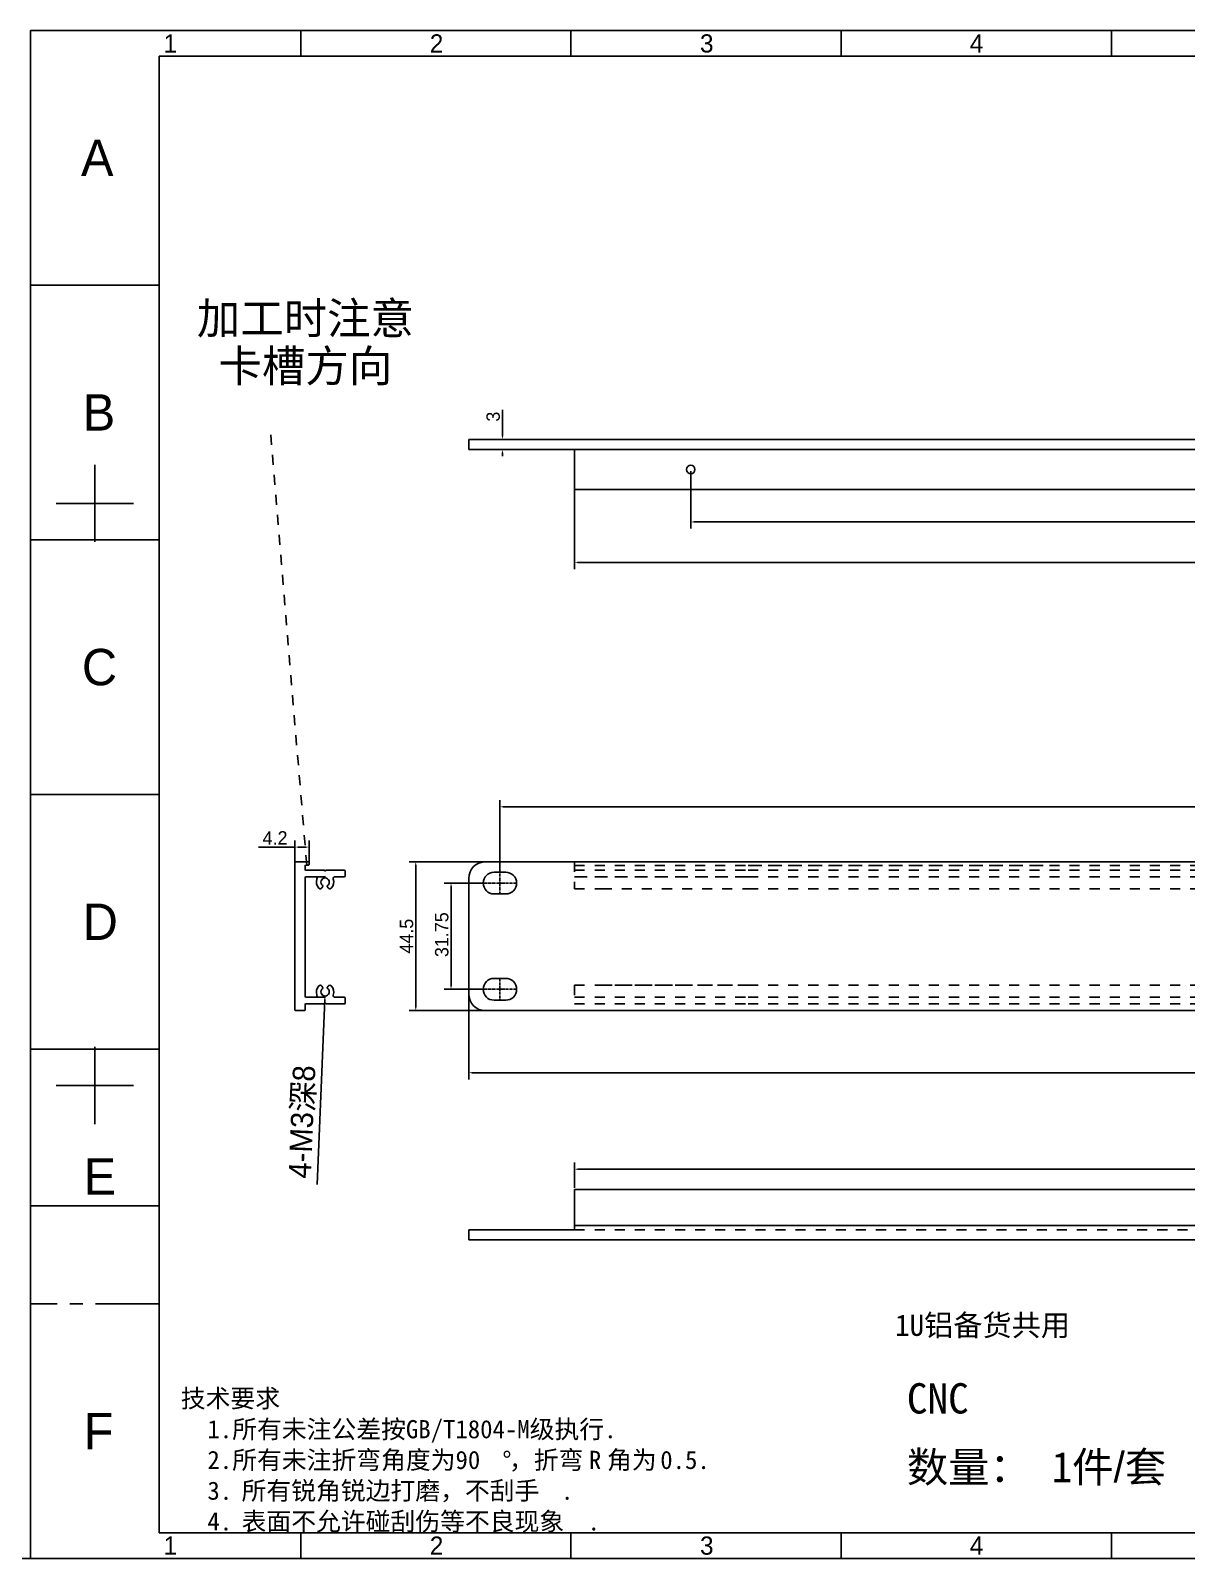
# Model space of a CAD drawing. Header units: millimetres. Extents: x 34287 to 41869, y -1912 to 663.
# Drawn here: x 37048.8 to 37393.9, y -1014.5 to -558.2 of the extents above; entities that cross this region are included whole.
import ezdxf

# ---------------------------------------------------------------- set-up
doc = ezdxf.new("R2010")
doc.units = ezdxf.units.MM
doc.header["$PDMODE"] = 3
doc.header["$PDSIZE"] = 0.3125
doc.linetypes.add('CENTER', pattern=[50.8, 31.75, -6.35, 6.35, -6.35])
doc.linetypes.add('DASHED', pattern=[0.2, 0.1, -0.1])
doc.layers.get('0').update_dxf_attribs({"linetype": 'CONTINUOUS'})
doc.layers.get('Defpoints').update_dxf_attribs({"linetype": 'CONTINUOUS'})
for name, color, linetype in [('2-HF-1612008-001_DXF_FORMAT', 7, 'CONTINUOUS'), ('图框', 7, 'CONTINUOUS'), ('打印', 7, 'CONTINUOUS')]:
    doc.layers.add(name, color=color, linetype=linetype)
doc.styles.add('MtXpl_gdt_shx', font='gdt.shx')
doc.styles.add('MtXpl_simfang_ttf_sh', font='simfang.ttf.shx')
doc.styles.get("Standard").update_dxf_attribs({"font": ''})
doc.styles.add('TEXTSTYLE_3', font='')
doc.styles.add('TEXTSTYLE_4', font='')
doc.styles.get('Standard').set_extended_font_data('changfangsong')
doc.styles.get('TEXTSTYLE_3').set_extended_font_data('CHANGFANGSONG')
doc.styles.get('TEXTSTYLE_4').set_extended_font_data('FangSong')
doc.dimstyles.new('DIMSTYLE_6', dxfattribs={"dimtxt": 4, "dimasz": 1, "dimexe": 2, "dimexo": 0.5, "dimgap": 0.75, "dimtad": 1, "dimdsep": 46, "dimtxsty": 'Standard', "dimblk": '_FILLED', "dimcen": 0, "dimclrd": 5, "dimclre": 5, "dimadec": 0, "dimazin": 0, "dimtp": 0.1, "dimtm": 0.1, "dimtfac": 1, "dimtofl": 0, "dimtmove": 0, "dimatfit": 3, "dimldrblk": '_FILLED', "dimfxl": 0, "dimtolj": 1, "dimarcsym": 0})

# ---------------------------------------------------------------- blocks, each defined once
blk = doc.blocks.new('_FILLED')
at = {"color": 0, "linetype": 'ByBlock'}
blk.add_solid([(0, 0), (-1, 0.2), (-1, -0.2)], dxfattribs=at)
blk = doc.blocks.new('*D39')
at = {"color": 5, "lineweight": -2, "ltscale": 30}
for p, q in [((37179.63, -835.78), (37179.63, -871.46)), ((37662.23, -836.37), (37662.23, -871.46)), ((37180.63, -869.46), (37661.23, -869.46))]:
    blk.add_line(p, q, dxfattribs=at)
at = {"layer": 'Defpoints', "color": 0, "lineweight": -3, "ltscale": 30}
for p in [(37179.63, -835.28), (37662.23, -835.87), (37662.23, -869.46)]:
    blk.add_point(p, dxfattribs=at)
at = {"color": 5, "lineweight": -2, "ltscale": 30, "rotation": 180}
blk.add_blockref('_FILLED', (37179.63, -869.46), dxfattribs=at)
at = {"color": 5, "lineweight": -2, "ltscale": 30}
blk.add_blockref('_FILLED', (37662.23, -869.46), dxfattribs=at)
at = {"color": 0, "ltscale": 30, "insert": (37420.68, -866.71), "char_height": 4, "attachment_point": 5}
blk.add_mtext('\\A1;482.6', dxfattribs=at)
blk = doc.blocks.new('*D36')
at = {"color": 5, "lineweight": -2, "ltscale": 30}
for p, q in [((37186.64, -806.42), (37161.81, -806.42)), ((37163.81, -849.92), (37163.81, -807.42)), ((37184.63, -850.92), (37161.81, -850.92))]:
    blk.add_line(p, q, dxfattribs=at)
at = {"layer": 'Defpoints', "color": 0, "lineweight": -3, "ltscale": 30}
for p in [(37163.81, -806.42), (37187.14, -806.42), (37185.13, -850.92)]:
    blk.add_point(p, dxfattribs=at)
at = {"color": 5, "lineweight": -2, "ltscale": 30}
for p, rotation in [((37163.81, -806.42), 90), ((37163.81, -850.92), 270)]:
    blk.add_blockref('_FILLED', p, dxfattribs=dict(at, rotation=rotation))
at = {"color": 0, "ltscale": 30, "insert": (37161.06, -828.67), "char_height": 4, "attachment_point": 5, "rotation": 90}
blk.add_mtext('\\A1;44.5', dxfattribs=at)
blk = doc.blocks.new('*D37')
at = {"color": 5, "lineweight": -2, "ltscale": 30}
blk.add_line((37134.35, -902.84), (37136.64, -847.57), dxfattribs=at)
blk.add_arc((37136.73, -845.32), 1.25, 259.6385, 267.6305, dxfattribs=at)
at = {"layer": 'Defpoints', "color": 0, "lineweight": -3, "ltscale": 30}
for p in [(37136.78, -844.08), (37136.68, -846.57)]:
    blk.add_point(p, dxfattribs=at)
at = {"color": 5, "lineweight": -2, "ltscale": 30, "rotation": 87.6305091916748}
blk.add_blockref('_FILLED', (37136.68, -846.57), dxfattribs=at)
at = {"color": 0, "ltscale": 30, "insert": (37130.17, -884.15), "char_height": 4, "attachment_point": 5, "rotation": 87.6305}
blk.add_mtext('\\A1;{\\fMS PGothic|b0|i0|c134|p34;\\H1.66667x;4-M3深8}', dxfattribs=at)
blk = doc.blocks.new('*D40')
at = {"color": 5, "lineweight": -2, "ltscale": 30}
for p, q in [((37127.73, -802.07), (37116.85, -802.07)), ((37127.73, -806.8), (37127.73, -800.07)), ((37130.93, -802.07), (37128.73, -802.07)), ((37131.93, -806.44), (37131.93, -800.07))]:
    blk.add_line(p, q, dxfattribs=at)
at = {"layer": 'Defpoints', "color": 0, "lineweight": -3, "ltscale": 30}
for p in [(37127.73, -802.07), (37127.73, -807.3), (37131.93, -806.94)]:
    blk.add_point(p, dxfattribs=at)
at = {"color": 5, "lineweight": -2, "ltscale": 30, "rotation": 180}
blk.add_blockref('_FILLED', (37127.73, -802.07), dxfattribs=at)
at = {"color": 5, "lineweight": -2, "ltscale": 30}
blk.add_blockref('_FILLED', (37131.93, -802.07), dxfattribs=at)
at = {"color": 0, "ltscale": 30, "insert": (37121.79, -799.32), "char_height": 4, "attachment_point": 5}
blk.add_mtext('\\A1;4.2', dxfattribs=at)
blk = doc.blocks.new('*D44')
at = {"color": 5, "lineweight": -2, "ltscale": 30}
for p, q in [((37211.23, -689.78), (37211.23, -719.02)), ((37630.63, -689.78), (37630.63, -719.02)), ((37212.23, -717.02), (37629.63, -717.02))]:
    blk.add_line(p, q, dxfattribs=at)
at = {"layer": 'Defpoints', "color": 0, "lineweight": -3, "ltscale": 30}
for p in [(37211.23, -689.28), (37630.63, -689.28), (37630.63, -717.02)]:
    blk.add_point(p, dxfattribs=at)
at = {"color": 5, "lineweight": -2, "ltscale": 30, "rotation": 180}
blk.add_blockref('_FILLED', (37211.23, -717.02), dxfattribs=at)
at = {"color": 5, "lineweight": -2, "ltscale": 30}
blk.add_blockref('_FILLED', (37630.63, -717.02), dxfattribs=at)
at = {"color": 0, "ltscale": 30, "insert": (37436.7, -714.27), "char_height": 4, "attachment_point": 5}
blk.add_mtext('\\A1;419.4', dxfattribs=at)
blk = doc.blocks.new('*D45')
at = {"color": 5, "lineweight": -2, "ltscale": 30}
for p, q in [((37245.93, -689.78), (37245.93, -706.94)), ((37595.93, -689.78), (37595.93, -706.94)), ((37246.93, -704.94), (37594.93, -704.94))]:
    blk.add_line(p, q, dxfattribs=at)
at = {"layer": 'Defpoints', "color": 0, "lineweight": -3, "ltscale": 30}
for p in [(37245.93, -689.28), (37595.93, -689.28), (37595.93, -704.94)]:
    blk.add_point(p, dxfattribs=at)
at = {"color": 5, "lineweight": -2, "ltscale": 30, "rotation": 180}
blk.add_blockref('_FILLED', (37245.93, -704.94), dxfattribs=at)
at = {"color": 5, "lineweight": -2, "ltscale": 30}
blk.add_blockref('_FILLED', (37595.93, -704.94), dxfattribs=at)
at = {"color": 0, "ltscale": 30, "insert": (37435.79, -702.19), "char_height": 4, "attachment_point": 5}
blk.add_mtext('\\A1;350', dxfattribs=at)
blk = doc.blocks.new('*D73')
at = {"color": 5, "linetype": 'ByBlock', "lineweight": -2, "ltscale": 3}
for p, q in [((37189.68, -679.28), (37189.68, -671.41)), ((37194.93, -680.28), (37187.68, -680.28)), ((37194.93, -683.28), (37187.68, -683.28)), ((37189.68, -684.28), (37189.68, -685.28))]:
    blk.add_line(p, q, dxfattribs=at)
at = {"layer": 'Defpoints', "color": 0, "linetype": 'ByBlock', "lineweight": -3, "ltscale": 3}
for p in [(37189.68, -680.28), (37195.43, -680.28), (37195.43, -683.28)]:
    blk.add_point(p, dxfattribs=at)
at = {"color": 5, "linetype": 'ByBlock', "lineweight": -2, "ltscale": 3}
for p, rotation in [((37189.68, -680.28), 270), ((37189.68, -683.28), 90)]:
    blk.add_blockref('_FILLED', p, dxfattribs=dict(at, rotation=rotation))
at = {"color": 0, "linetype": 'ByBlock', "lineweight": -3, "ltscale": 3, "insert": (37186.93, -673.49), "char_height": 4, "attachment_point": 5, "rotation": 90}
blk.add_mtext('\\A1;3', dxfattribs=at)
blk = doc.blocks.new('图框')
at = {"layer": '图框', "color": 7, "linetype": 'Continuous'}
for p, q in [((0, 504), (712.8, 504)), ((0, 0), (0, 504)), ((0, 0), (712.8, 0)), ((0, 0), (712.8, 0))]:
    blk.add_line(p, q, dxfattribs=at)
at = {"layer": '图框', "color": 3, "linetype": 'Continuous'}
for p, q in [((89.1, 495.51), (89.1, 504)), ((178.2, 495.51), (178.2, 504)), ((267.3, 495.51), (267.3, 504)), ((356.4, 495.51), (356.4, 504)), ((42.43, 8.49), (42.43, 495.51)), ((42.43, 495.51), (704.31, 495.51)), ((42.43, 420.04), (0, 420.04)), ((21.21, 335.3), (21.21, 360.75)), ((8.49, 348.03), (33.94, 348.03)), ((42.43, 336.03), (0, 336.03)), ((42.43, 252.03), (0, 252.03)), ((42.43, 168.02), (0, 168.02)), ((21.21, 143.3), (21.21, 168.75)), ((8.49, 156.03), (33.94, 156.03)), ((704.31, 8.49), (42.43, 8.49)), ((89.1, 0), (89.1, 8.49)), ((178.2, 0), (178.2, 8.49)), ((267.3, 0), (267.3, 8.49)), ((356.4, 0), (356.4, 8.49))]:
    blk.add_line(p, q, dxfattribs=at)
at = {"layer": '图框', "color": 3, "linetype": 'ByBlock', "lineweight": -3, "style": 'TEXTSTYLE_3'}
for s, height, p in [('1', 6, (43.84, 496.76)), ('2', 6, (131.65, 496.76)), ('3', 6, (220.75, 496.76)), ('4', 6, (309.71, 496.76)), ('A', 12, (16.64, 456.05)), ('B', 12, (17.21, 372.04)), ('C', 12, (16.93, 288.03)), ('D', 12, (17.21, 204.02)), ('E', 12, (17.5, 120.01)), ('F', 12, (17.5, 36)), ('1', 6, (43.84, 1.24)), ('2', 6, (131.65, 1.24)), ('3', 6, (220.75, 1.24)), ('4', 6, (309.71, 1.24))]:
    blk.add_text(s, height=height, rotation=0, dxfattribs=at).set_placement(p)
at = {"layer": '图框', "color": 1, "linetype": 'ByBlock', "lineweight": -3}
for s, style, p in [('技术要求', 'TEXTSTYLE_4', (49.53, 49.79)), ('  1.所有未注公差按GB/T1804-M级执行.', 'TEXTSTYLE_4', (50.15, 39.64)), ('  2.所有未注折弯角度为90', 'TEXTSTYLE_4', (50.15, 29.5)), ('~', 'MtXpl_gdt_shx', (155.48, 29.5)), ('，折弯', 'TEXTSTYLE_4', (157.76, 29.5)), ('R', 'MtXpl_simfang_ttf_sh', (184.09, 29.5)), ('角为', 'TEXTSTYLE_4', (190.09, 29.5)), ('0.5.', 'MtXpl_simfang_ttf_sh', (207.65, 29.5)), ('  3.', 'MtXpl_simfang_ttf_sh', (50.15, 19.36)), ('所有锐角锐边打磨，不刮手', 'TEXTSTYLE_4', (69.58, 19.36)), ('.', 'MtXpl_simfang_ttf_sh', (174.9, 19.36)), ('表面不允许碰刮伤等不良现象', 'TEXTSTYLE_4', (69.58, 9.22)), ('  4.', 'MtXpl_simfang_ttf_sh', (50.15, 9.22)), ('.', 'MtXpl_simfang_ttf_sh', (183.68, 9.22))]:
    blk.add_text(s, height=6, dxfattribs=dict(at, style=style)).set_placement(p)
blk = doc.blocks.new('*D83')
at = {"color": 5, "lineweight": -2}
for p, q in [((37184.82, -812.8), (37172.33, -812.8)), ((37174.33, -843.55), (37174.33, -813.8)), ((37184.82, -844.55), (37172.33, -844.55))]:
    blk.add_line(p, q, dxfattribs=at)
at = {"layer": 'Defpoints', "color": 0, "lineweight": -3}
for p in [(37174.33, -812.8), (37185.32, -812.8), (37185.32, -844.55)]:
    blk.add_point(p, dxfattribs=at)
at = {"color": 5, "lineweight": -2}
for p, rotation in [((37174.33, -812.8), 90), ((37174.33, -844.55), 270)]:
    blk.add_blockref('_FILLED', p, dxfattribs=dict(at, rotation=rotation))
at = {"color": 0, "insert": (37171.58, -828.23), "char_height": 4, "attachment_point": 5, "rotation": 90}
blk.add_mtext('\\A1;31.75', dxfattribs=at)
blk = doc.blocks.new('*D84')
at = {"color": 5, "lineweight": -2}
for p, q in [((37188.93, -809.76), (37188.93, -788.03)), ((37652.93, -810.49), (37652.93, -788.03)), ((37189.93, -790.03), (37651.93, -790.03))]:
    blk.add_line(p, q, dxfattribs=at)
at = {"layer": 'Defpoints', "color": 0, "lineweight": -3}
for p in [(37652.93, -790.03), (37188.93, -810.26), (37652.93, -810.99)]:
    blk.add_point(p, dxfattribs=at)
at = {"color": 5, "lineweight": -2, "rotation": 180}
blk.add_blockref('_FILLED', (37188.93, -790.03), dxfattribs=at)
at = {"color": 5, "lineweight": -2}
blk.add_blockref('_FILLED', (37652.93, -790.03), dxfattribs=at)
at = {"color": 0, "insert": (37432.16, -787.28), "char_height": 4, "attachment_point": 5}
blk.add_mtext('\\A1;464', dxfattribs=at)

msp = doc.modelspace()

# ---------------------------------------------------------------- linework, layer by layer
at = {"color": 7, "linetype": 'DASHED', "ltscale": 30}
msp.add_line((37131.24, -807.482), (37120.305, -676.625), dxfattribs=at)
at = {"ltscale": 30}
for p, q in [((37179.627, -680.278), (37662.227, -680.278)), ((37179.627, -680.278), (37179.627, -683.278)), ((37211.227, -683.278), (37211.227, -695.278)), ((37211.227, -695.278), (37630.627, -695.278)), ((37184.627, -806.424), (37657.226, -806.424)), ((37179.627, -845.924), (37179.627, -811.424)), ((37184.627, -850.924), (37657.226, -850.924)), ((37211.227, -904.341), (37630.627, -904.341)), ((37211.227, -916.341), (37211.227, -904.341)), ((37179.627, -919.341), (37179.627, -916.341)), ((37211.227, -915.141), (37630.627, -915.141)), ((37179.627, -919.341), (37662.227, -919.341))]:
    msp.add_line(p, q, dxfattribs=at)
at = {"color": 0, "linetype": 'ByBlock', "lineweight": -3, "ltscale": 30}
for p, q in [((37127.732, -806.724), (37127.732, -850.624)), ((37131.632, -806.424), (37128.032, -806.424)), ((37130.732, -808.824), (37130.732, -807.616)), ((37130.823, -807.516), (37131.657, -807.447)), ((37131.932, -807.148), (37131.932, -806.724)), ((37130.732, -846.624), (37130.732, -811.224)), ((37136.396, -808.924), (37130.832, -808.924)), ((37131.032, -810.924), (37133.833, -810.924)), ((37142.432, -808.924), (37137.067, -808.924)), ((37139.63, -810.924), (37142.432, -810.924)), ((37142.732, -810.624), (37142.732, -809.224)), ((37135.79, -814.278), (37136.098, -813.854)), ((37137.365, -813.854), (37137.674, -814.278)), ((37136.098, -843.994), (37135.79, -843.57)), ((37137.674, -843.57), (37137.365, -843.994)), ((37133.833, -846.924), (37131.032, -846.924)), ((37142.432, -846.924), (37139.63, -846.924)), ((37142.732, -848.624), (37142.732, -847.224)), ((37128.032, -850.924), (37130.432, -850.924)), ((37130.732, -850.624), (37130.732, -849.024)), ((37130.832, -848.924), (37136.396, -848.924)), ((37137.067, -848.924), (37142.432, -848.924))]:
    msp.add_line(p, q, dxfattribs=at)
at = {"color": 6, "linetype": 'DASHED', "ltscale": 30}
for p, q in [((37211.227, -806.424), (37211.227, -814.525)), ((37211.227, -807.516), (37217.227, -807.516)), ((37211.227, -807.516), (37263.027, -807.516)), ((37211.227, -807.516), (37263.027, -807.516)), ((37263.027, -807.516), (37616.877, -807.516)), ((37351.127, -807.516), (37263.027, -807.516)), ((37133.833, -810.924), (37139.63, -810.924)), ((37211.227, -808.924), (37217.227, -808.924)), ((37211.227, -808.924), (37263.027, -808.924)), ((37211.227, -808.924), (37263.027, -808.924)), ((37211.227, -810.924), (37263.027, -810.924)), ((37263.027, -810.924), (37211.227, -810.924)), ((37263.027, -808.924), (37616.877, -808.924)), ((37263.027, -810.924), (37616.877, -810.924)), ((37211.227, -814.525), (37217.227, -814.525)), ((37211.227, -814.525), (37219.327, -814.525)), ((37219.327, -814.525), (37263.027, -814.525)), ((37263.027, -814.525), (37620.527, -814.525)), ((37211.227, -843.325), (37211.227, -848.924)), ((37211.227, -843.325), (37241.927, -843.325)), ((37211.227, -843.325), (37241.927, -843.325)), ((37219.427, -843.325), (37263.027, -843.325)), ((37241.927, -843.325), (37263.027, -843.325)), ((37263.027, -843.325), (37599.927, -843.325)), ((37133.833, -846.924), (37139.63, -846.924)), ((37211.227, -846.924), (37217.327, -846.924)), ((37211.227, -846.924), (37263.027, -846.924)), ((37263.027, -846.924), (37630.632, -846.924)), ((37211.227, -848.924), (37217.327, -848.924)), ((37211.227, -848.924), (37263.027, -848.924)), ((37263.027, -848.924), (37630.632, -848.924)), ((37211.227, -916.341), (37630.627, -916.341))]:
    msp.add_line(p, q, dxfattribs=at)
at = {"color": 1, "linetype": 'CENTER', "ltscale": 0.026}
for p, q in [((37188.927, -816.149), (37188.927, -809.449)), ((37194.027, -812.799), (37183.827, -812.799)), ((37188.927, -841.199), (37188.927, -847.899)), ((37194.027, -844.549), (37183.827, -844.549))]:
    msp.add_line(p, q, dxfattribs=at)
at = {"linetype": 'ByBlock', "lineweight": -3, "ltscale": 3}
for p in [(9193.74, -1014.546), (18119.674, -1014.546)]:
    msp.add_xline(p, (1, 0.00000017), dxfattribs=at)
for points in [[(37187.177, -809.549, 1), (37187.177, -816.049), (37190.677, -816.049, 1), (37190.677, -809.549)], [(37187.177, -847.799, -1), (37187.177, -841.299), (37190.677, -841.299, -1), (37190.677, -847.799)]]:
    msp.add_lwpolyline(points, format="xyb", close=True)
at = {"ltscale": 30}
msp.add_circle((37245.927, -689.278), 1.25, dxfattribs=at)
at = {"color": 0, "linetype": 'ByBlock', "lineweight": -3, "ltscale": 30}
for centre, radius, start, end in [((37128.032, -806.724), 0.3, 90, 180), ((37130.832, -807.616), 0.1, 94.76364, 180), ((37131.632, -806.724), 0.3, 360, 90), ((37131.632, -807.148), 0.3, 274.76364, 360), ((37130.832, -808.824), 0.1, 180, 270), ((37131.032, -811.224), 0.3, 90, 180), ((37133.833, -811.424), 0.5, 339.21644, 90), ((37136.732, -812.524), 2.6, 159.21644, 224.46363), ((37136.732, -812.524), 1.25, 303.27984, 236.72016), ((37136.396, -809.024), 0.1, 16.60155, 90), ((37136.732, -808.924), 0.25, 196.60155, 343.39845), ((37137.067, -809.024), 0.1, 90, 163.39845), ((37136.732, -812.524), 2.6, 315.53637, 20.78356), ((37139.63, -811.424), 0.5, 90, 200.78356), ((37142.432, -809.224), 0.3, 360, 90), ((37142.432, -810.624), 0.3, 270, 360), ((37135.304, -813.925), 0.6, 224.46363, 323.98235), ((37135.936, -813.736), 0.2, 323.98235, 56.72016), ((37137.527, -813.736), 0.2, 123.27984, 216.01765), ((37138.159, -813.925), 0.6, 216.01765, 315.53637), ((37136.732, -845.324), 2.6, 135.53637, 200.78356), ((37135.304, -843.923), 0.6, 36.01765, 135.53637), ((37136.732, -845.324), 1.25, 123.27984, 56.72016), ((37135.936, -844.112), 0.2, 303.27984, 36.01765), ((37137.527, -844.112), 0.2, 143.98235, 236.72016), ((37138.159, -843.923), 0.6, 44.46363, 143.98235), ((37136.732, -845.324), 2.6, 339.21644, 44.46363), ((37131.032, -846.624), 0.3, 180, 270), ((37133.833, -846.424), 0.5, 270, 20.78356), ((37136.396, -848.824), 0.1, 270, 343.39845), ((37136.732, -848.924), 0.25, 16.60155, 163.39845), ((37137.067, -848.824), 0.1, 196.60155, 270), ((37139.63, -846.424), 0.5, 159.21644, 270), ((37142.432, -847.224), 0.3, 360, 90), ((37142.432, -848.624), 0.3, 270, 360), ((37128.032, -850.624), 0.3, 180, 270), ((37130.432, -850.624), 0.3, 270, 360), ((37130.832, -849.024), 0.1, 90, 180)]:
    msp.add_arc(centre, radius, start, end, dxfattribs=at)
at = {"ltscale": 30}
for centre, start, end in [((37184.627, -811.424), 90, 180), ((37184.627, -845.924), 180, 270)]:
    msp.add_arc(centre, 5, start, end, dxfattribs=at)
at = {"layer": '图框', "color": 1, "linetype": 'CENTER', "ltscale": 2}
msp.add_line((37087.205, -909.268), (37048.785, -909.268), dxfattribs=at)
at = {"layer": '图框', "color": 1, "linetype": 'CENTER', "ltscale": 0.6}
msp.add_line((37087.205, -938.475), (37048.785, -938.475), dxfattribs=at)
at = {"layer": '打印', "ltscale": 30}
for p, q in [((37211.227, -683.278), (37179.627, -683.278)), ((37211.227, -683.278), (37630.627, -683.278)), ((37211.227, -916.341), (37179.627, -916.341))]:
    msp.add_line(p, q, dxfattribs=at)
at = {"layer": '打印', "linetype": 'ByBlock', "lineweight": -3, "ltscale": 3}
msp.add_lwpolyline([(37048.785, -558.164), (37694.239, -558.164), (37694.239, -1014.546), (37048.785, -1014.546)], close=True, dxfattribs=at)

# ---------------------------------------------------------------- block references
at = {"linetype": 'ByBlock', "lineweight": -3, "xscale": 0.9055199999999999, "yscale": 0.9055199999999999, "zscale": 0.9055199999999999}
msp.add_blockref('图框', (37048.785, -1014.546), dxfattribs=at)

# ---------------------------------------------------------------- texts
at = {"ltscale": 30, "insert": (37130.849, -639.334), "char_height": 9.504, "width": 75.45795, "attachment_point": 2, "rotation": 360, "line_spacing_factor": 0.9, "style": 'TEXTSTYLE_4'}
msp.add_mtext('加工时注意卡槽方向', dxfattribs=at)
at = {"color": 1, "linetype": 'ByBlock', "lineweight": -3, "ltscale": 3, "char_height": 9.0552, "attachment_point": 1}
for s, insert in [('{\\fSimSun|b0|i0|c134|p2;CNC}', (37310.441, -962.202)), ('{\\fSimSun|b0|i0|c134|p2;数量： 1件}/{\\fSimSun|b0|i0|c134|p2;套}', (37310.441, -982.731))]:
    msp.add_mtext_dynamic_manual_height_columns(s, width=353.68997, gutter_width=1, heights=[0], dxfattribs=dict(at, insert=insert))
at = {"layer": '2-HF-1612008-001_DXF_FORMAT', "color": 1, "linetype": 'Continuous', "insert": (37333.035, -941.687), "char_height": 6.3867, "width": 55.0914, "attachment_point": 2, "line_spacing_factor": 0.9, "style": 'TEXTSTYLE_4'}
msp.add_mtext('1U铝备货共用', dxfattribs=at)

# ---------------------------------------------------------------- dimensions: what is measured, and where the dimension line sits
at = {"linetype": 'ByBlock', "lineweight": -3, "ltscale": 3}
dim = msp.add_linear_dim(base=(37189.676, -680.278), p1=(37195.427, -683.278), p2=(37195.427, -680.278), angle=90, dimstyle='DIMSTYLE_6', dxfattribs=at)
dim.commit()
dim.dimension.update_dxf_attribs({"geometry": '*D73', "text_midpoint": (37189.676, -673.493), "dimtype": 160})
at = {"color": 7, "ltscale": 30}
dim = msp.add_linear_dim(base=(37630.627, -717.015), p1=(37211.227, -689.278), p2=(37630.627, -689.278), dimstyle='DIMSTYLE_6', override={"dimfxl": 0.396, "dimarcsym": 2}, dxfattribs=at)
dim.commit()
dim.dimension.update_dxf_attribs({"geometry": '*D44', "text_midpoint": (37436.701, -717.015), "dimtype": 160})
at = {"ltscale": 30}
for base, p1, p2, picture, middle in [((37595.927, -704.937), (37245.927, -689.278), (37595.927, -689.278), '*D45', (37435.795, -704.937)), ((37662.227, -869.462), (37179.627, -835.284), (37662.227, -835.865), '*D39', (37420.677, -869.462))]:
    dim = msp.add_linear_dim(base=base, p1=p1, p2=p2, dimstyle='DIMSTYLE_6', override={"dimfxl": 0.396, "dimarcsym": 2}, dxfattribs=at)
    dim.commit()
    dim.dimension.update_dxf_attribs({"geometry": picture, "text_midpoint": middle, "dimtype": 160})
dim = msp.add_linear_dim(base=(37652.927, -790.032), p1=(37188.927, -810.256), p2=(37652.927, -810.99), dimstyle='DIMSTYLE_6', override={"dimfxl": 0.396, "dimarcsym": 2})
dim.commit()
dim.dimension.update_dxf_attribs({"geometry": '*D84', "text_midpoint": (37432.162, -790.032), "dimtype": 160})
dim = msp.add_linear_dim(base=(37127.732, -802.068), p1=(37131.932, -806.936), p2=(37127.732, -807.298), dimstyle='DIMSTYLE_6', override={"dimfxl": 0.396, "dimarcsym": 2}, dxfattribs=at)
dim.commit()
dim.dimension.update_dxf_attribs({"geometry": '*D40', "text_midpoint": (37121.791, -799.318)})
dim = msp.add_linear_dim(base=(37163.809, -806.424), p1=(37185.127, -850.924), p2=(37187.135, -806.424), angle=90, dimstyle='DIMSTYLE_6', override={"dimfxl": 0.396, "dimarcsym": 2}, dxfattribs=at)
dim.commit()
dim.dimension.update_dxf_attribs({"geometry": '*D36', "text_midpoint": (37163.809, -828.674), "dimtype": 160})
at = {"color": 1}
dim = msp.add_linear_dim(base=(37174.332, -812.799), p1=(37185.316, -844.549), p2=(37185.316, -812.799), angle=90, dimstyle='DIMSTYLE_6', override={"dimfxl": 0.396, "dimarcsym": 2}, dxfattribs=at)
dim.commit()
dim.dimension.update_dxf_attribs({"geometry": '*D83', "text_midpoint": (37174.332, -828.225), "dimtype": 160})
at = {"ltscale": 30}
dim = msp.add_diameter_dim_2p(p1=(37136.783, -844.075), p2=(37136.68, -846.573), text='{\\fMS PGothic|b0|i0|c134|p34;\\H1.66667x;4-M3深8}', dimstyle='DIMSTYLE_6', override={"dimfxl": 0.396, "dimarcsym": 2}, dxfattribs=at)
dim.commit()
dim.dimension.update_dxf_attribs({"geometry": '*D37', "text_midpoint": (37135.116, -884.358), "dimtype": 163})
msp.add_linear_dim(base=(37630.627, -898.275), p1=(37211.227, -904.341), p2=(37630.627, -904.341), dimstyle='DIMSTYLE_6', override={"dimfxl": 0.396, "dimarcsym": 2}, dxfattribs=at).render()

doc.saveas('drawing.dxf')
